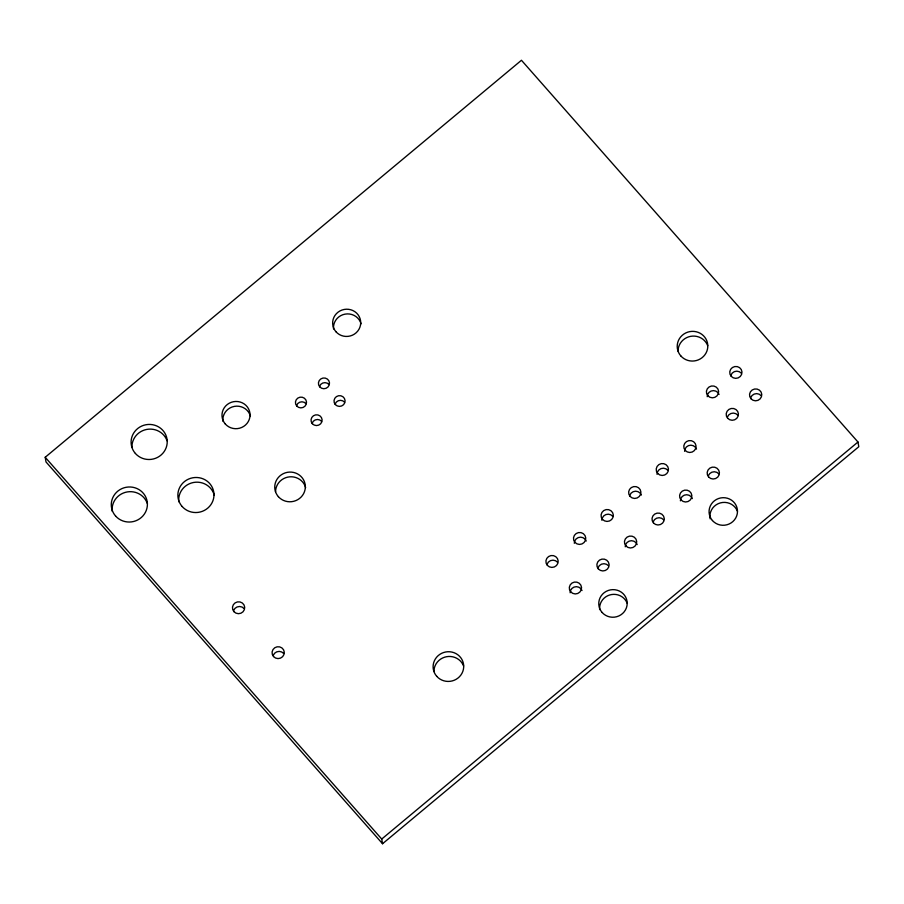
<?xml version="1.0" encoding="UTF-8"?>
<svg xmlns="http://www.w3.org/2000/svg" width="904" height="904" viewBox="0 0 904 904"><rect width="100%" height="100%" fill="white"/><g stroke="black" fill="none" stroke-linecap="round" stroke-linejoin="round"><path stroke-width="1.36" d="M45.2 457.277L521.45 60.263L857.975 442.022L858.8 446.723L382.55 843.737L46.025 461.978L45.2 457.277L381.725 839.048L382.55 843.737M381.725 839.048L857.975 442.022M131.927 447.412A18.08 17.515 -10 0 1 167.093 440.847M433.931 671.536A15.323 14.848 -10 0 1 463.594 665.999M678.034 351.17A15.323 14.848 -10 0 1 707.696 345.622M275.562 491.889A15.323 14.848 -10 0 1 305.642 487.584M599.646 609.59A14.238 13.797 -10 0 1 627.15 603.228M710.115 518.806A14.238 13.797 -10 0 1 720.364 502.906A14.238 13.797 -10 0 1 737.449 511.28M273.234 655.4A6.125 5.932 -10 0 1 283.675 653.456M233.65 610.494A6.125 5.932 -10 0 1 244.08 608.539M707.21 396.675A6.125 5.932 -10 0 1 719.075 394.449M727.37 417.083A6.125 5.932 -10 0 1 737.8 415.128M112.209 511.257A18.08 17.515 -10 0 1 147.273 503.381M178.789 501.776A18.08 17.515 -10 0 1 193.512 482.487A18.08 17.515 -10 0 1 214.237 495.155M312.174 423.106A5.548 5.379 -10 0 1 321.621 421.343M335.158 403.952A5.548 5.379 -10 0 1 344.605 402.19M319.564 386.268A5.548 5.379 -10 0 1 329.011 384.505M296.591 405.433A5.548 5.379 -10 0 1 306.038 403.659M333.531 328.954A14.057 13.617 -10 0 1 345 314.14A14.057 13.617 -10 0 1 361.058 323.813M222.87 421.207A14.057 13.617 -10 0 1 234.339 406.393A14.057 13.617 -10 0 1 250.397 416.066M570.108 592.764A6.147 5.966 -10 0 1 582.018 590.538M598.041 567.723A6.147 5.966 -10 0 1 608.505 565.768M625.252 546.796A6.147 5.966 -10 0 1 637.162 544.57M653.185 521.755A6.147 5.966 -10 0 1 663.66 519.789M680.396 500.816A6.147 5.966 -10 0 1 692.306 498.601M708.329 475.775A6.147 5.966 -10 0 1 718.804 473.82M547.078 564.186A6.147 5.966 -10 0 1 557.553 562.231M574.3 543.259A6.147 5.966 -10 0 1 586.21 541.033M601.872 520.275A6.147 5.966 -10 0 1 612.709 516.252M629.805 495.222A6.147 5.966 -10 0 1 641.354 495.053M657.016 474.295A6.147 5.966 -10 0 1 667.853 470.283M684.588 451.311A6.147 5.966 -10 0 1 696.509 449.085M730.918 375.16A6.125 5.932 -10 0 1 741.348 373.216M750.715 397.613A6.125 5.932 -10 0 1 761.145 395.669M135.385 453.458A18.08 17.515 -10 0 0 166.166 447.706A18.08 17.515 -10 0 0 145.928 424.744A18.08 17.515 -10 0 0 135.385 453.458M436.734 676.316A15.323 14.848 -10 0 0 462.814 671.435A15.323 14.848 -10 0 0 445.672 651.987A15.323 14.848 -10 0 0 436.734 676.316M680.836 355.939A15.323 14.848 -10 0 0 706.917 351.068A15.323 14.848 -10 0 0 689.775 331.621A15.323 14.848 -10 0 0 680.836 355.939M278.364 496.658A15.323 14.848 -10 0 0 304.445 491.787A15.323 14.848 -10 0 0 287.302 472.34A15.323 14.848 -10 0 0 278.364 496.658M602.132 612.483A14.238 13.797 -10 0 0 626.37 607.951A14.238 13.797 -10 0 0 610.437 589.883A14.238 13.797 -10 0 0 602.132 612.483M712.431 520.534A14.238 13.797 -10 0 0 736.658 516.003A14.238 13.797 -10 0 0 720.725 497.934A14.238 13.797 -10 0 0 712.431 520.534M273.505 656.541A6.125 5.932 -10 0 0 283.935 654.598A6.125 5.932 -10 0 0 277.076 646.823A6.125 5.932 -10 0 0 273.505 656.541M233.91 611.635A6.125 5.932 -10 0 0 244.351 609.68A6.125 5.932 -10 0 0 237.492 601.906A6.125 5.932 -10 0 0 233.91 611.635M707.843 395.76A6.125 5.932 -10 0 0 718.273 393.816A6.125 5.932 -10 0 0 711.414 386.031A6.125 5.932 -10 0 0 707.843 395.76M727.63 418.224A6.125 5.932 -10 0 0 738.071 416.269A6.125 5.932 -10 0 0 731.212 408.495A6.125 5.932 -10 0 0 727.63 418.224M115.565 515.992A18.08 17.515 -10 0 0 146.346 510.24A18.08 17.515 -10 0 0 126.108 487.29A18.08 17.515 -10 0 0 115.565 515.992M182.145 506.5A18.08 17.515 -10 0 0 212.926 500.748A18.08 17.515 -10 0 0 192.688 477.798A18.08 17.515 -10 0 0 182.145 506.5M312.343 423.705A5.548 5.379 -10 0 0 321.79 421.931A5.548 5.379 -10 0 0 315.575 414.891A5.548 5.379 -10 0 0 312.343 423.705M335.316 404.54A5.548 5.379 -10 0 0 344.763 402.777A5.548 5.379 -10 0 0 338.559 395.737A5.548 5.379 -10 0 0 335.316 404.54M319.733 386.867A5.548 5.379 -10 0 0 329.18 385.093A5.548 5.379 -10 0 0 322.965 378.053A5.548 5.379 -10 0 0 319.733 386.867M296.749 406.02A5.548 5.379 -10 0 0 306.196 404.257A5.548 5.379 -10 0 0 299.992 397.206A5.548 5.379 -10 0 0 296.749 406.02M335.972 331.757A14.057 13.617 -10 0 0 359.894 327.282A14.057 13.617 -10 0 0 344.175 309.45A14.057 13.617 -10 0 0 335.972 331.757M225.311 424.01A14.057 13.617 -10 0 0 249.233 419.535A14.057 13.617 -10 0 0 233.514 401.704A14.057 13.617 -10 0 0 225.311 424.01M570.729 591.871A6.147 5.966 -10 0 0 581.204 589.916A6.147 5.966 -10 0 0 574.322 582.108A6.147 5.966 -10 0 0 570.729 591.871M598.312 568.887A6.147 5.966 -10 0 0 608.776 566.932A6.147 5.966 -10 0 0 601.894 559.124A6.147 5.966 -10 0 0 598.312 568.887M625.884 545.903A6.147 5.966 -10 0 0 636.359 543.948A6.147 5.966 -10 0 0 629.466 536.14A6.147 5.966 -10 0 0 625.884 545.903M653.456 522.919A6.147 5.966 -10 0 0 663.931 520.964A6.147 5.966 -10 0 0 657.038 513.144A6.147 5.966 -10 0 0 653.456 522.919M681.028 499.923A6.147 5.966 -10 0 0 691.504 497.968A6.147 5.966 -10 0 0 684.622 490.16A6.147 5.966 -10 0 0 681.028 499.923M708.6 476.939A6.147 5.966 -10 0 0 719.075 474.984A6.147 5.966 -10 0 0 712.194 467.176A6.147 5.966 -10 0 0 708.6 476.939M547.349 565.35A6.147 5.966 -10 0 0 557.824 563.395A6.147 5.966 -10 0 0 550.943 555.587A6.147 5.966 -10 0 0 547.349 565.35M574.933 542.366A6.147 5.966 -10 0 0 585.396 540.411A6.147 5.966 -10 0 0 578.515 532.592A6.147 5.966 -10 0 0 574.933 542.366M602.505 519.382A6.147 5.966 -10 0 0 612.968 517.416A6.147 5.966 -10 0 0 606.087 509.607A6.147 5.966 -10 0 0 602.505 519.382M630.077 496.386A6.147 5.966 -10 0 0 640.552 494.431A6.147 5.966 -10 0 0 633.659 486.623A6.147 5.966 -10 0 0 630.077 496.386M657.649 473.402A6.147 5.966 -10 0 0 668.124 471.447A6.147 5.966 -10 0 0 661.231 463.639A6.147 5.966 -10 0 0 657.649 473.402M685.221 450.418A6.147 5.966 -10 0 0 695.696 448.463A6.147 5.966 -10 0 0 688.814 440.655A6.147 5.966 -10 0 0 685.221 450.418M731.189 376.301A6.125 5.932 -10 0 0 741.619 374.358A6.125 5.932 -10 0 0 734.76 366.572A6.125 5.932 -10 0 0 731.189 376.301M750.975 398.754A6.125 5.932 -10 0 0 761.417 396.811A6.125 5.932 -10 0 0 754.557 389.025A6.125 5.932 -10 0 0 750.975 398.754"/></g></svg>
